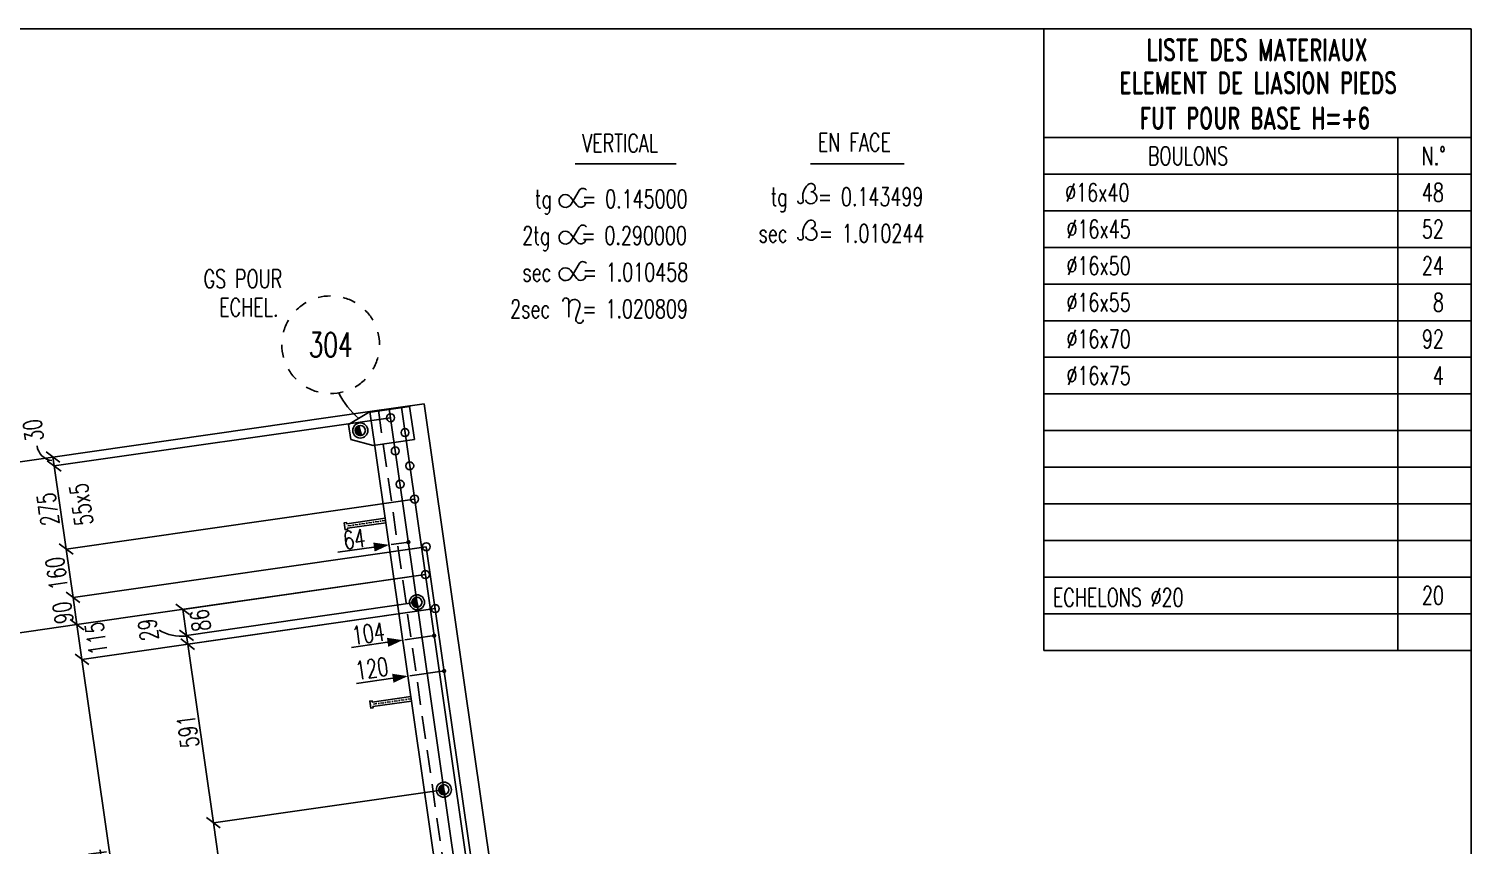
# Model space of a CAD drawing. Extents: x 142141 to 158361, y -163675 to -152195.
# Drawn here: x 153636 to 158361, y -154869 to -152195 of the extents above; entities that cross this region are included whole.
import ezdxf
from ezdxf.enums import TextEntityAlignment as Align

# ---------------------------------------------------------------- set-up
doc = ezdxf.new("R2010")
doc.units = 0
doc.header["$LTSCALE"] = 150
doc.header["$MEASUREMENT"] = 0
doc.linetypes.add('DASHDOT', pattern=[1, 0.5, -0.25, 0, -0.25])
doc.linetypes.add('DASHED', pattern=[0.75, 0.5, -0.25])
doc.layers.get('0').update_dxf_attribs({"linetype": 'CONTINUOUS'})
for name, color, linetype in [('ASSI', 6, 'CONTINUOUS'), ('Echelon', 3, 'CONTINUOUS'), ('FORI', 2, 'CONTINUOUS'), ('LINEA-MEDIA', 7, 'CONTINUOUS'), ('LINEA_ANG', 2, 'CONTINUOUS'), ('LINEE_PIASTRA', 2, 'CONTINUOUS'), ('LINEE_PIASTRE', 2, 'CONTINUOUS'), ('LM', 7, 'CONTINUOUS'), ('LP', 3, 'CONTINUOUS'), ('LS', 7, 'CONTINUOUS'), ('MZ', 6, 'DASHDOT'), ('PIASTRE', 5, 'CONTINUOUS'), ('QT_MAL', 7, 'CONTINUOUS'), ('QT_MPR', 7, 'CONTINUOUS'), ('QT_MSP', 7, 'CONTINUOUS'), ('TRAT-Y', 7, 'DASHED')]:
    doc.layers.add(name, color=color, linetype=linetype)
doc.styles.add('QUOTE', font='ROMANS8.SHX', dxfattribs={"width": 0.7})
doc.styles.add('RD', font='ROMAND8.SHX', dxfattribs={"width": 0.7})
doc.styles.add('RQL', font='ROMANS8.SHX', dxfattribs={"width": 0.7})
doc.styles.add('RS', font='ROMANS8.shx', dxfattribs={"width": 0.7})
doc.styles.get("Standard").update_dxf_attribs({"font": 'ROMANS8.SHX', "width": 0.7})
doc.dimstyles.new('FRECCE1', dxfattribs={"dimtxt": 60, "dimasz": 6.6667, "dimexe": 0, "dimexo": 0, "dimgap": 1, "dimtad": 1, "dimzin": 0, "dimdsep": 46, "dimtxsty": 'RS', "dimblk1": 'QUOTP', "dimblk2": 'QUOTF', "dimsah": 1, "dimcen": 0, "dimclrd": 2, "dimclre": 2, "dimclrt": 7, "dimadec": 0, "dimazin": 0, "dimtfac": 1, "dimtix": 1, "dimtmove": 2, "dimatfit": 3, "dimldrblk": 'QUOTP', "dimfxl": 1, "dimtolj": 1, "dimtzin": 0, "dimarcsym": 0})
doc.dimstyles.new('TRATTO', dxfattribs={"dimscale": 0, "dimtxt": 60, "dimasz": 40, "dimexe": 0, "dimexo": 0, "dimgap": 10, "dimtad": 1, "dimrnd": 0.5, "dimdsep": 46, "dimtxsty": 'RS', "dimblk1": 'OBLIQUE', "dimblk2": 'OBLIQUE', "dimsah": 1, "dimcen": 0.09, "dimclrd": 2, "dimclre": 2, "dimclrt": 7, "dimadec": 0, "dimazin": 0, "dimtfac": 1, "dimtix": 1, "dimtmove": 2, "dimatfit": 3, "dimfxl": 1, "dimtolj": 1, "dimtzin": 0, "dimarcsym": 0})

# ---------------------------------------------------------------- blocks, each defined once
blk = doc.blocks.new('16')
blk.add_circle((0, 0), 1)
blk = doc.blocks.new('P20')
at = {"color": 0}
for p, q in [((0, 0.98), (0.02, 1)), ((0, 0.94), (0.06, 1)), ((1, -0.01), (0, 0.99)), ((0, 0.89), (0.1, 0.99)), ((0, 0.85), (0.14, 0.99)), ((0, 0.8), (0.18, 0.98)), ((0, 0.76), (0.22, 0.98)), ((0, 0.71), (0.25, 0.97)), ((0, 0.67), (0.29, 0.96)), ((1, -0.05), (0, 0.95)), ((0, 0.62), (0.32, 0.95)), ((0, 0.58), (0.36, 0.93)), ((0, 0.53), (0.39, 0.92)), ((0, 0.49), (0.42, 0.91)), ((1, -0.09), (0, 0.9)), ((0, 0.44), (0.45, 0.89)), ((0, 0.4), (0.48, 0.88)), ((0.99, -0.13), (0, 0.86)), ((0, 0.35), (0.51, 0.86)), ((0, 0.31), (0.54, 0.84)), ((0, 0.26), (0.56, 0.83)), ((0.99, -0.17), (0, 0.81)), ((0, 0.22), (0.59, 0.81)), ((0, 0.17), (0.61, 0.79)), ((0.98, -0.21), (0, 0.77)), ((0, 0.13), (0.64, 0.77)), ((0, 0.08), (0.66, 0.75)), ((0, 0.04), (0.69, 0.73)), ((0.97, -0.25), (0, 0.72)), ((0, -0.01), (0.71, 0.7)), ((0.96, -0.28), (0, 0.68)), ((0, -0.05), (0.73, 0.68)), ((0, -0.1), (0.75, 0.66)), ((0.95, -0.32), (0, 0.63)), ((0, -0.14), (0.77, 0.63)), ((0, -0.19), (0.79, 0.61)), ((0.94, -0.35), (0, 0.59)), ((0, -0.23), (0.81, 0.58)), ((0, -0.28), (0.83, 0.56)), ((0.92, -0.38), (0, 0.54)), ((0, -0.32), (0.85, 0.53)), ((0.91, -0.41), (0, 0.5)), ((0, -0.36), (0.87, 0.5)), ((0, -0.41), (0.88, 0.47)), ((0.9, -0.44), (0, 0.45)), ((0, -0.45), (0.9, 0.44)), ((0.88, -0.47), (0, 0.41)), ((0, -0.5), (0.91, 0.41)), ((0, -0.54), (0.92, 0.38)), ((0.87, -0.5), (0, 0.36)), ((0, -0.59), (0.94, 0.35)), ((0.85, -0.53), (0, 0.32)), ((0, -0.63), (0.95, 0.31)), ((0, -0.68), (0.96, 0.28)), ((0.83, -0.56), (0, 0.27)), ((0, -0.72), (0.97, 0.25)), ((0.81, -0.58), (0, 0.23)), ((0, -0.77), (0.98, 0.21)), ((0.79, -0.61), (0, 0.18)), ((0, -0.81), (0.99, 0.17)), ((0.77, -0.63), (0, 0.14)), ((0, -0.86), (0.99, 0.13)), ((0.75, -0.66), (0, 0.09)), ((0, -0.9), (1, 0.09)), ((0.73, -0.68), (0, 0.05)), ((0, -0.95), (1, 0.05)), ((0.71, -0.7), (0, 0.01)), ((0, -0.99), (1, 0.01)), ((1, 0.04), (0.04, 1)), ((1, 0.09), (0.09, 1)), ((0.99, 0.14), (0.14, 0.99)), ((0.98, 0.19), (0.19, 0.98)), ((0.97, 0.25), (0.25, 0.97)), ((0.95, 0.31), (0.31, 0.95)), ((0.92, 0.38), (0.38, 0.92)), ((0.88, 0.47), (0.47, 0.88)), ((0.81, 0.59), (0.59, 0.81)), ((0.69, -0.73), (0, -0.04)), ((0.66, -0.75), (0, -0.08)), ((0.64, -0.77), (0, -0.13)), ((0.61, -0.79), (0, -0.17)), ((0.59, -0.81), (0, -0.22)), ((0.56, -0.83), (0, -0.26)), ((0.54, -0.84), (0, -0.31)), ((0.51, -0.86), (0, -0.35)), ((0.48, -0.88), (0, -0.4)), ((0.45, -0.89), (0, -0.44)), ((0.42, -0.91), (0, -0.49)), ((0.39, -0.92), (0, -0.53)), ((0.36, -0.93), (0, -0.58)), ((0.32, -0.95), (0, -0.62)), ((0.29, -0.96), (0, -0.67)), ((0.25, -0.97), (0, -0.71)), ((0.22, -0.98), (0, -0.76)), ((0.18, -0.98), (0, -0.8)), ((0.14, -0.99), (0, -0.85)), ((0.1, -0.99), (0, -0.89)), ((0.04, -1), (1, -0.04)), ((0.09, -1), (1, -0.09)), ((0.14, -0.99), (0.99, -0.14)), ((0.19, -0.98), (0.98, -0.19)), ((0.25, -0.97), (0.97, -0.25)), ((0.31, -0.95), (0.95, -0.31)), ((0.38, -0.92), (0.92, -0.38)), ((0.47, -0.88), (0.88, -0.47)), ((0.59, -0.81), (0.81, -0.59))]:
    blk.add_line(p, q, dxfattribs=at)
for radius in [1.5, 1]:
    blk.add_circle((0, 0), radius)
blk = doc.blocks.new('A$C6E393FD9')
at = {"layer": 'Echelon'}
blk.add_lwpolyline([(2.5, 0), (0, 19.8), (168.6, 41.4), (167.9, 47.2), (177.8, 48.5), (181.8, 17.1), (171.9, 15.8), (171.2, 21.6), (2.5, 0)], close=True, dxfattribs=at)
at = {"layer": 'MZ', "ltscale": 0.2}
blk.add_line((1.3, 9.9), (179.8, 32.8), dxfattribs=at)
blk = doc.blocks.new('MRKR_98')
blk.add_point((0, 0))
at = {"color": 7, "style": 'QUOTE', "width": 0.5, "flags": 1}
for tag, p in [('AUX2', (3.71, 4.93)), ('NFORI', (3.72, 5.3)), ('TI', (3.73, 6.83)), ('DI_S', (3.73, 6.42)), ('D_S', (3.73, 6.02)), ('E_S', (3.73, 5.68)), ('FAM', (3.73, 4.55)), ('AUX1', (3.73, 4.19)), ('COMMESSA', (3.73, 3.85)), ('MD', (3.73, 3.51)), ('MP', (3.73, 3.16)), ('LARGHEZZA', (3.73, 2.82)), ('SPESSORE', (3.73, 2.48)), ('NP', (3.73, 2.14)), ('SV', (3.73, 1.79)), ('PESO', (3.73, 1.45)), ('QUA', (3.73, 1.11)), ('LUN', (3.73, 0.76)), ('PROF', (3.73, 0.42)), ('POS', (3.73, 0.08))]:
    blk.add_attdef(tag, p, '', height=0.2, dxfattribs=at)
at = {"color": 7, "flags": 1}
for tag, p in [('LAV1', (5.26, 6.88)), ('LAV2', (5.26, 6.55)), ('LAV3', (5.26, 6.21)), ('LAV4', (5.26, 5.88)), ('LAV5', (5.26, 5.55)), ('LAV6', (5.26, 5.21)), ('LAV7', (5.26, 4.88)), ('LAV8', (5.26, 4.55)), ('LAV9', (5.26, 4.21)), ('LAV10', (5.26, 3.88))]:
    blk.add_attdef(tag, p, '', height=0.2, dxfattribs=at)
blk = doc.blocks.new('_OBLIQUE')
at = {"color": 0, "linetype": 'ByBlock'}
blk.add_line((-0.5, -0.5), (0.5, 0.5), dxfattribs=at)
blk = doc.blocks.new('*D17')
at = {"layer": 'QT_MPR', "color": 2, "lineweight": -2, "transparency": 16777216}
for p, q in [((151959.6, -154410), (153447.4, -154196.5)), ((153447.4, -154196.5), (153664.6, -155709.9)), ((152161, -155925.7), (153664.6, -155709.9))]:
    blk.add_line(p, q, dxfattribs=at)
at = {"layer": 'QT_MPR', "color": 2, "lineweight": -2, "transparency": 16777216, "xscale": 40, "yscale": 40, "zscale": 40}
for p, rotation in [((153447.4, -154196.5), 98.1661393023542), ((153664.6, -155709.9), 278.1661393023542)]:
    blk.add_blockref('_OBLIQUE', p, dxfattribs=dict(at, rotation=rotation))
at = {"layer": 'QT_MPR', "color": 7, "transparency": 16777216, "insert": (153516.4, -154958.9), "char_height": 60, "attachment_point": 5, "rotation": 98.1661, "style": 'RS'}
blk.add_mtext('\\A1;1529', dxfattribs=at)
blk = doc.blocks.new('*D50')
at = {"layer": 'QT_MPR', "color": 2, "lineweight": -2, "transparency": 16777216}
for p, q in [((154753.5, -153449), (153715.1, -153598)), ((154821, -153469.2), (153719.3, -153627.3)), ((153715.1, -153598), (153719.3, -153627.3))]:
    blk.add_line(p, q, dxfattribs=at)
at = {"layer": 'QT_MPR', "color": 2, "lineweight": -2, "transparency": 16777216, "xscale": 40, "yscale": 40, "zscale": 40}
for p, rotation in [((153715.1, -153598), 98.1661393023487), ((153719.3, -153627.3), 278.1661393023487)]:
    blk.add_blockref('_OBLIQUE', p, dxfattribs=dict(at, rotation=rotation))
at = {"layer": 'QT_MPR', "color": 7, "transparency": 16777216, "insert": (153650.8, -153510.5), "char_height": 60, "attachment_point": 5, "rotation": 98.1661, "style": 'RS'}
blk.add_mtext('\\A1;30', dxfattribs=at)
blk = doc.blocks.new('*D51')
at = {"layer": 'QT_MPR', "color": 2, "lineweight": -2, "transparency": 16777216}
for p, q in [((154821, -153469.2), (153719.3, -153627.3)), ((153719.3, -153627.3), (153758.4, -153899.5)), ((154899.7, -153735.7), (153758.4, -153899.5))]:
    blk.add_line(p, q, dxfattribs=at)
at = {"layer": 'QT_MPR', "color": 2, "lineweight": -2, "transparency": 16777216, "xscale": 40, "yscale": 40, "zscale": 40}
for p, rotation in [((153719.3, -153627.3), 98.1661393023487), ((153758.4, -153899.5), 278.1661393023487)]:
    blk.add_blockref('_OBLIQUE', p, dxfattribs=dict(at, rotation=rotation))
at = {"layer": 'QT_MPR', "color": 7, "transparency": 16777216, "insert": (153808.1, -153753.4), "char_height": 60, "attachment_point": 5, "rotation": 98.1661, "style": 'RS'}
blk.add_mtext('\\A1;55x5', dxfattribs=at)
blk = doc.blocks.new('*D52')
at = {"layer": 'QT_MPR', "color": 2, "lineweight": -2, "transparency": 16777216}
for p, q in [((154821, -153469.2), (153719.3, -153627.3)), ((153719.3, -153627.3), (153758.4, -153899.5)), ((154899.7, -153735.7), (153758.4, -153899.5))]:
    blk.add_line(p, q, dxfattribs=at)
at = {"layer": 'QT_MPR', "color": 2, "lineweight": -2, "transparency": 16777216, "xscale": 40, "yscale": 40, "zscale": 40}
for p, rotation in [((153719.3, -153627.3), 98.1661393023487), ((153758.4, -153899.5), 278.1661393023487)]:
    blk.add_blockref('_OBLIQUE', p, dxfattribs=dict(at, rotation=rotation))
at = {"layer": 'QT_MPR', "color": 7, "transparency": 16777216, "insert": (153699.2, -153769.1), "char_height": 60, "attachment_point": 5, "rotation": 98.1661, "style": 'RS'}
blk.add_mtext('\\A1;275', dxfattribs=at)
blk = doc.blocks.new('*D53')
at = {"layer": 'QT_MPR', "color": 2, "lineweight": -2, "transparency": 16777216}
for p, q in [((154899.7, -153735.7), (153758.4, -153899.5)), ((153758.4, -153899.5), (153781.1, -154057.7)), ((154938.2, -153891.6), (153781.1, -154057.7))]:
    blk.add_line(p, q, dxfattribs=at)
at = {"layer": 'QT_MPR', "color": 2, "lineweight": -2, "transparency": 16777216, "xscale": 40, "yscale": 40, "zscale": 40}
for p, rotation in [((153758.4, -153899.5), 98.1661393023487), ((153781.1, -154057.7), 278.1661393023487)]:
    blk.add_blockref('_OBLIQUE', p, dxfattribs=dict(at, rotation=rotation))
at = {"layer": 'QT_MPR', "color": 7, "transparency": 16777216, "insert": (153727.4, -153979.3), "char_height": 60, "attachment_point": 5, "rotation": 98.1661, "style": 'RS'}
blk.add_mtext('\\A1;160', dxfattribs=at)
blk = doc.blocks.new('*D54')
at = {"layer": 'QT_MPR', "color": 2, "lineweight": -2, "transparency": 16777216}
for p, q in [((154938.2, -153891.6), (153781.1, -154057.7)), ((154935.2, -153983), (153793.8, -154146.8)), ((153781.1, -154057.7), (153793.8, -154146.8))]:
    blk.add_line(p, q, dxfattribs=at)
at = {"layer": 'QT_MPR', "color": 2, "lineweight": -2, "transparency": 16777216, "xscale": 40, "yscale": 40, "zscale": 40}
for p, rotation in [((153781.1, -154057.7), 98.1661393023487), ((153793.8, -154146.8), 278.1661393023487)]:
    blk.add_blockref('_OBLIQUE', p, dxfattribs=dict(at, rotation=rotation))
at = {"layer": 'QT_MPR', "color": 7, "transparency": 16777216, "insert": (153747.9, -154107.9), "char_height": 60, "attachment_point": 5, "rotation": 98.1661, "style": 'RS'}
blk.add_mtext('\\A1;90', dxfattribs=at)
blk = doc.blocks.new('*D55')
at = {"layer": 'QT_MPR', "color": 2, "lineweight": -2, "transparency": 16777216}
for p, q in [((154935.2, -153983), (153793.8, -154146.8)), ((154967.3, -154094.6), (153810.2, -154260.6)), ((153793.8, -154146.8), (153810.2, -154260.6))]:
    blk.add_line(p, q, dxfattribs=at)
at = {"layer": 'QT_MPR', "color": 2, "lineweight": -2, "transparency": 16777216, "xscale": 40, "yscale": 40, "zscale": 40}
for p, rotation in [((153793.8, -154146.8), 98.1661393023487), ((153810.2, -154260.6), 278.1661393023487)]:
    blk.add_blockref('_OBLIQUE', p, dxfattribs=dict(at, rotation=rotation))
at = {"layer": 'QT_MPR', "color": 7, "transparency": 16777216, "insert": (153856.8, -154192.2), "char_height": 60, "attachment_point": 5, "rotation": 98.1661, "style": 'RS'}
blk.add_mtext('\\A1;115', dxfattribs=at)
blk = doc.blocks.new('*D56')
at = {"layer": 'QT_MPR', "color": 2, "lineweight": -2, "transparency": 16777216}
for p, q in [((154967.3, -154094.6), (153810.2, -154260.6)), ((153810.2, -154260.6), (154011, -155660.2)), ((155168.2, -155494.1), (154011, -155660.2))]:
    blk.add_line(p, q, dxfattribs=at)
at = {"layer": 'QT_MPR', "color": 2, "lineweight": -2, "transparency": 16777216, "xscale": 40, "yscale": 40, "zscale": 40}
for p, rotation in [((153810.2, -154260.6), 98.1661393023487), ((154011, -155660.2), 278.1661393023487)]:
    blk.add_blockref('_OBLIQUE', p, dxfattribs=dict(at, rotation=rotation))
at = {"layer": 'QT_MPR', "color": 7, "transparency": 16777216, "insert": (153869.2, -154953.7), "char_height": 60, "attachment_point": 5, "rotation": 98.1661, "style": 'RS'}
blk.add_mtext('\\A1;1414', dxfattribs=at)
blk = doc.blocks.new('*D63')
at = {"layer": 'QT_MSP', "color": 2, "lineweight": -2, "transparency": 16777216}
for p, q in [((154935.2, -153983), (154140.3, -154097.1)), ((154907.8, -154073.8), (154152.5, -154182.2)), ((154140.3, -154097.1), (154152.5, -154182.2))]:
    blk.add_line(p, q, dxfattribs=at)
at = {"layer": 'QT_MSP', "color": 2, "lineweight": -2, "transparency": 16777216, "xscale": 40, "yscale": 40, "zscale": 40}
for p, rotation in [((154140.3, -154097.1), 98.1661393023487), ((154152.5, -154182.2), 278.1661393023487)]:
    blk.add_blockref('_OBLIQUE', p, dxfattribs=dict(at, rotation=rotation))
at = {"layer": 'QT_MSP', "color": 7, "transparency": 16777216, "insert": (154198.1, -154133.1), "char_height": 60, "attachment_point": 5, "rotation": 98.1661, "style": 'RS'}
blk.add_mtext('\\A1;86', dxfattribs=at)
blk = doc.blocks.new('*D64')
at = {"layer": 'QT_MSP', "color": 2, "lineweight": -2, "transparency": 16777216}
for p, q in [((154907.8, -154073.8), (154152.5, -154182.2)), ((154967.3, -154094.6), (154156.6, -154210.9)), ((154152.5, -154182.2), (154156.6, -154210.9))]:
    blk.add_line(p, q, dxfattribs=at)
at = {"layer": 'QT_MSP', "color": 2, "lineweight": -2, "transparency": 16777216, "xscale": 40, "yscale": 40, "zscale": 40}
for p, rotation in [((154152.5, -154182.2), 98.1661393023487), ((154156.6, -154210.9), 278.1661393023487)]:
    blk.add_blockref('_OBLIQUE', p, dxfattribs=dict(at, rotation=rotation))
at = {"layer": 'QT_MSP', "color": 7, "transparency": 16777216, "insert": (154027.1, -154163.9), "char_height": 60, "attachment_point": 5, "rotation": 98.1661, "style": 'RS'}
blk.add_mtext('\\A1;29', dxfattribs=at)
blk = doc.blocks.new('*D65')
at = {"layer": 'QT_MSP', "color": 2, "lineweight": -2, "transparency": 16777216}
for p, q in [((154967.3, -154094.6), (154156.6, -154210.9)), ((154156.6, -154210.9), (154240.6, -154795.9)), ((154995.8, -154687.5), (154240.6, -154795.9))]:
    blk.add_line(p, q, dxfattribs=at)
at = {"layer": 'QT_MSP', "color": 2, "lineweight": -2, "transparency": 16777216, "xscale": 40, "yscale": 40, "zscale": 40}
for p, rotation in [((154156.6, -154210.9), 98.1661393023487), ((154240.6, -154795.9), 278.1661393023487)]:
    blk.add_blockref('_OBLIQUE', p, dxfattribs=dict(at, rotation=rotation))
at = {"layer": 'QT_MSP', "color": 7, "transparency": 16777216, "insert": (154157.2, -154496.7), "char_height": 60, "attachment_point": 5, "rotation": 98.1661, "style": 'RS'}
blk.add_mtext('\\A1;591', dxfattribs=at)
blk = doc.blocks.new('*D66')
at = {"layer": 'QT_MSP', "color": 2, "lineweight": -2, "transparency": 16777216}
for p, q in [((154995.8, -154687.5), (154240.6, -154795.9)), ((154240.6, -154795.9), (154328.6, -155409.6)), ((155083.9, -155301.2), (154328.6, -155409.6))]:
    blk.add_line(p, q, dxfattribs=at)
at = {"layer": 'QT_MSP', "color": 2, "lineweight": -2, "transparency": 16777216, "xscale": 40, "yscale": 40, "zscale": 40}
for p, rotation in [((154240.6, -154795.9), 98.1661393023487), ((154328.6, -155409.6), 278.1661393023487)]:
    blk.add_blockref('_OBLIQUE', p, dxfattribs=dict(at, rotation=rotation))
at = {"layer": 'QT_MSP', "color": 7, "transparency": 16777216, "insert": (154245, -155108.4), "char_height": 60, "attachment_point": 5, "rotation": 98.1661, "style": 'RS'}
blk.add_mtext('\\A1;620', dxfattribs=at)
blk = doc.blocks.new('QUOTP')
at = {"layer": 'ASSI', "color": 2, "const_width": 1.07}
blk.add_lwpolyline([(-0.53, 0, 1), (0.53, 0, 1)], format="xyb", close=True, dxfattribs=at)
blk = doc.blocks.new('QUOTF')
at = {"layer": 'LS', "color": 2}
blk.add_line((7.5, 0), (25.5, 0), dxfattribs=at)
blk.add_solid([(7.5, 2.25), (0, 0), (7.5, -2.25)], dxfattribs=at)
blk = doc.blocks.new('*D89')
at = {"layer": 'QT_MAL', "color": 2, "lineweight": -2, "transparency": 16777216}
blk.add_line((154990, -154299.5), (154884.4, -154314.7), dxfattribs=at)
at = {"layer": 'QT_MAL', "color": 2, "lineweight": -2, "transparency": 16777216, "xscale": 6.6667, "yscale": 6.6667, "zscale": 6.6667}
for name, p, rotation in [('QUOTF', (154877.8, -154315.6), 188.1661393023543), ('QUOTP', (154996.6, -154298.6), 8.166139302354312)]:
    blk.add_blockref(name, p, dxfattribs=dict(at, rotation=rotation))
at = {"layer": 'QT_MAL', "color": 7, "transparency": 16777216, "insert": (154759.6, -154290.7), "char_height": 60, "attachment_point": 5, "rotation": 8.1661, "style": 'RS'}
blk.add_mtext('\\A1;120', dxfattribs=at)
blk = doc.blocks.new('*D90')
at = {"layer": 'QT_MAL', "color": 2, "lineweight": -2, "transparency": 16777216}
for p, q in [((154860.9, -154197.8), (154860.9, -154197.8)), ((154957.3, -154184), (154867.5, -154196.8)), ((154963.9, -154183), (154963.9, -154183))]:
    blk.add_line(p, q, dxfattribs=at)
at = {"layer": 'QT_MAL', "color": 2, "lineweight": -2, "transparency": 16777216, "xscale": 6.6667, "yscale": 6.6667, "zscale": 6.6667}
for name, p, rotation in [('QUOTF', (154860.9, -154197.8), 188.1661393023543), ('QUOTP', (154963.9, -154183), 8.166139302354312)]:
    blk.add_blockref(name, p, dxfattribs=dict(at, rotation=rotation))
at = {"layer": 'QT_MAL', "color": 7, "transparency": 16777216, "insert": (154748.2, -154176.2), "char_height": 60, "attachment_point": 5, "rotation": 8.1661, "style": 'RS'}
blk.add_mtext('\\A1;104', dxfattribs=at)
blk = doc.blocks.new('*D91')
at = {"layer": 'QT_MAL', "color": 2, "lineweight": -2, "transparency": 16777216}
for p, q in [((154872.9, -153877.6), (154822.7, -153884.8)), ((154879.5, -153876.6), (154879.5, -153876.6)), ((154816.1, -153885.7), (154816.1, -153885.7))]:
    blk.add_line(p, q, dxfattribs=at)
at = {"layer": 'QT_MAL', "color": 2, "lineweight": -2, "transparency": 16777216, "xscale": 6.6667, "yscale": 6.6667, "zscale": 6.6667}
for name, p, rotation in [('QUOTF', (154816.1, -153885.7), 188.1661393023543), ('QUOTP', (154879.5, -153876.6), 8.166139302354312)]:
    blk.add_blockref(name, p, dxfattribs=dict(at, rotation=rotation))
at = {"layer": 'QT_MAL', "color": 7, "transparency": 16777216, "insert": (154702.1, -153867.2), "char_height": 60, "attachment_point": 5, "rotation": 8.1661, "style": 'RS'}
blk.add_mtext('\\A1;64', dxfattribs=at)
blk = doc.blocks.new('zzz')
at = {"linetype": 'Continuous'}
for start, end in [(90, 105), (60, 75), (120, 135), (30, 45), (150, 165), (180, 195), (0, 15), (330, 345), (210, 225), (240, 255), (300, 315), (270, 285)]:
    blk.add_arc((0, 0), 8, start, end, dxfattribs=at)
at = {"color": 3, "style": 'RQL', "width": 0.7}
blk.add_attdef('POS1', text='', height=4, dxfattribs=at).set_placement((0, 0), align=Align.MIDDLE)
at = {"style": 'RQL', "width": 0.7, "flags": 1}
blk.add_attdef('TIPO', (0, -8), '', height=3, dxfattribs=at)

msp = doc.modelspace()

# ---------------------------------------------------------------- linework, layer by layer
at = {"layer": 'LINEA-MEDIA'}
for p, q in [((155425.29, -152637.948), (155756.81, -152637.948)), ((156196.668, -152637.948), (156503.63, -152637.948)), ((155410.959, -152746.563), (155430.813, -152772.825)), ((155412.279, -152769.969), (155438.943, -152724.94)), ((155412.279, -152890.142), (155438.943, -152845.113)), ((155410.959, -152866.735), (155430.813, -152892.998)), ((155410.959, -152986.407), (155430.813, -153012.669)), ((155412.279, -153009.813), (155438.943, -152964.784)), ((155405.408, -153087.81), (155405.408, -153140.299)), ((155440.605, -153105.078), (155428.54, -153143.828))]:
    msp.add_line(p, q, dxfattribs=at)
for centre, radius, start, end in [((156198.209, -152715.838), 13.827, 270, 135.157666), ((155394.176, -152759.25), 21.038, 37.08899, 329.368163), ((155451.114, -152732.147), 14.145, 36.935571, 149.368163), ((156223.292, -152744.642), 51.996, 132.141042, 193.778634), ((156198.209, -152749.023), 19.358, 200.722607, 90), ((155444.31, -152762.621), 16.92, 217.08899, 345.851113), ((156164.013, -152758.613), 8.921, 179.906205, 10.244605), ((155451.114, -152852.32), 14.145, 36.935571, 149.368163), ((156223.292, -152864.231), 51.996, 132.141042, 193.778634), ((156198.209, -152835.426), 13.827, 270, 135.157666), ((155394.176, -152879.422), 21.038, 37.08899, 329.368163), ((155444.31, -152882.794), 16.92, 217.08899, 345.851113), ((156164.013, -152878.201), 8.921, 179.906205, 10.244605), ((156198.209, -152868.611), 19.358, 200.722607, 90), ((155394.176, -152999.094), 21.038, 37.08899, 329.368163), ((155451.114, -152971.991), 14.145, 36.935571, 149.368163), ((155444.31, -153002.466), 16.92, 217.08899, 345.851113), ((155395.334, -153087.069), 10.074, 355.786368, 189.399767), ((155423.32, -153099.697), 18.103, 342.70498, 171.681716), ((155440.3, -153147.489), 12.317, 162.70498, 355.007087)]:
    msp.add_arc(centre, radius, start, end, dxfattribs=at)
at = {"layer": 'LINEA_ANG'}
for p, q in [((154931.628, -153423.384), (154753.453, -153448.952)), ((154753.453, -153448.952), (155622.052, -159501.948)), ((155800.227, -159476.38), (154931.628, -153423.384))]:
    msp.add_line(p, q, dxfattribs=at)
at = {"layer": 'LINEE_PIASTRA'}
for p, q in [((154748.874, -153452.245), (154683.845, -153491.884)), ((154690.806, -153540.387), (154764.357, -153560.139))]:
    msp.add_line(p, q, dxfattribs=at)
at = {"layer": 'LINEE_PIASTRE'}
for p, q in [((154748.874, -153452.245), (154883.495, -153432.927)), ((154883.495, -153432.927), (154898.978, -153540.821)), ((154690.806, -153540.387), (154683.845, -153491.884)), ((154898.978, -153540.821), (154764.357, -153560.139))]:
    msp.add_line(p, q, dxfattribs=at)
at = {"layer": 'LP'}
for p, q in [((156960.931, -152195.489), (156960.931, -154231.288)), ((156960.931, -152195.489), (158360.931, -152195.489)), ((158360.931, -152195.489), (158360.931, -154231.288)), ((158360.931, -152551.489), (156960.931, -152551.489)), ((158360.931, -152671.473), (156960.931, -152671.473))]:
    msp.add_line(p, q, dxfattribs=at)
at = {"layer": 'LS', "color": 3}
for p, q in [((158120.66, -152551.489), (158120.66, -154231.288)), ((158120.66, -152551.489), (158120.66, -154231.288)), ((158360.931, -154231.288), (156960.931, -154231.288))]:
    msp.add_line(p, q, dxfattribs=at)
at = {"layer": 'LS', "color": 6}
for p, q in [((158360.931, -152791.456), (156960.931, -152791.456)), ((158360.931, -152911.456), (156960.931, -152911.456)), ((158360.931, -153031.439), (156960.931, -153031.439)), ((158360.931, -153031.456), (156960.931, -153031.456)), ((158360.931, -153151.422), (156960.931, -153151.422)), ((158360.931, -153151.439), (156960.931, -153151.439)), ((158360.931, -153271.405), (156960.931, -153271.405)), ((158360.931, -153391.389), (156960.931, -153391.389)), ((155702.711, -159613.471), (154816.805, -153439.861)), ((155742.306, -159607.79), (154856.399, -153434.179)), ((158360.931, -153511.372), (156960.931, -153511.372)), ((158360.931, -153631.355), (156960.931, -153631.355)), ((158360.931, -153751.338), (156960.931, -153751.338)), ((158360.931, -153871.338), (156960.931, -153871.338)), ((154938.207, -153891.636), (155376.915, -156948.852)), ((158360.931, -153991.321), (156960.931, -153991.321)), ((158360.931, -153991.321), (156960.931, -153991.321)), ((158360.931, -154111.305), (156960.931, -154111.305))]:
    msp.add_line(p, q, dxfattribs=at)
at = {"layer": 'LS', "color": 2}
for p, q in [((153368.64, -153647.671), (153715.091, -153597.956)), ((153447.395, -154196.488), (153793.846, -154146.773))]:
    msp.add_line(p, q, dxfattribs=at)
at = {"layer": 'LS', "color": 8}
msp.add_lwpolyline([(142140.931, -152195.489), (142140.931, -163675.489), (154860.931, -163675.489), (154860.931, -162075.489), (158360.931, -162075.489), (158360.931, -152195.489), (142140.931, -152195.489)], close=True, dxfattribs=at)
at = {"layer": 'LS', "color": 6}
for centre, radius, start, end in [((154877.883, -153277.421), 252.049, 206.178565, 230.381746), ((153719.208, -153553.58), 56.775, 187.982327, 262.520074), ((154135.299, -154047.026), 138.212, 238.369957, 276.622222)]:
    msp.add_arc(centre, radius, start, end, dxfattribs=at)
at = {"layer": 'TRAT-Y'}
msp.add_line((154781.17, -153444.975), (155649.768, -159497.971), dxfattribs=at)

# ---------------------------------------------------------------- block references
at = {"layer": 'FORI'}
for name, p, xscale, yscale, zscale, rotation in [('16', (154821.009, -153469.17), -13, 13, 13, 196.3322786047029), ('P20', (154721.971, -153511.164), -16.5, 16.5, 16.5, 16.33227860470287), ('16', (154868.416, -153517.931), -13, 13, 13, 196.3322786047029), ('16', (154938.207, -153891.636), 12.99999999999999, 12.99999999999999, 12.99999999999999, 16.71075270670279), ('16', (154935.154, -153982.996), 13, 13, 13, 16.33227860470284), ('P20', (154907.775, -154073.806), -16.5, 16.5, 16.5, 16.33227860470287), ('16', (154967.327, -154094.558), 13, 13, 13, 16.33227860468877), ('P20', (154995.842, -154687.52), -16.5, 16.5, 16.5, 16.33227860470287)]:
    msp.add_blockref(name, p, dxfattribs=dict(at, xscale=xscale, yscale=yscale, zscale=zscale, rotation=rotation))
at = {"layer": 'FORI', "xscale": 13, "yscale": 13, "zscale": 13}
for p in [(154836.634, -153578.055), (154884.041, -153626.815), (154852.259, -153686.939), (154899.666, -153735.7)]:
    msp.add_blockref('16', p, dxfattribs=at)
at = {"layer": 'LS', "color": 6, "xscale": 19.99999994994134, "yscale": 19.99999994994134, "zscale": 19.99999994994134}
msp.add_blockref('zzz', (154624.878, -153230.215), dxfattribs=at).add_auto_attribs({'POS1': '304'})
at = {"layer": 'LS', "xscale": -0.7500000000000004, "yscale": 0.7500000000000001, "zscale": 0.7500000000000001, "rotation": 15.46334860501328}
for p in [(154807.554, -153812.652), (154891.36, -154396.669)]:
    msp.add_blockref('A$C6E393FD9', p, dxfattribs=at)
at = {"layer": 'PIASTRE', "xscale": 20, "yscale": 20, "zscale": 20, "rotation": 98.16613930570273}
msp.add_blockref('MRKR_98', (154883.495, -153432.927), dxfattribs=at)

# ---------------------------------------------------------------- texts
at = {"layer": 'LINEA-MEDIA', "style": 'RS', "width": 0.7}
for s, p in [('VERTICAL', (155449.349, -152599.946)), ('EN FACE', (156220.926, -152597.116)), ('tg   = 0.145000', (155293.961, -152782.583)), ('tg   = 0.143499', (156066.262, -152775.34)), ('2tg   = 0.290000', (155252.489, -152902.585)), ('sec   = 1.010244', (156026.435, -152895.342)), ('sec   = 1.010458', (155252.93, -153022.586)), ('2sec   = 1.020809', (155212.866, -153142.587))]:
    msp.add_text(s, height=60.0007, dxfattribs=at).set_placement(p)
at = {"layer": 'LM', "style": 'RD', "width": 0.7}
for s, p in [('LISTE DES MATERIAUX', (157659.24, -152264.574)), ('ELEMENT DE LIASION PIEDS', (157663.155, -152372.576)), ('FUT POUR BASE H=+6', (157652.385, -152488.036))]:
    msp.add_text(s, height=69.993, dxfattribs=at).set_placement(p, align=Align.MIDDLE)
at = {"layer": 'LM', "char_height": 59.9916, "style": 'RD'}
for s, insert, attachment_point in [('BOULONS', (157301.978, -152611.481), 4), ('N.°', (158277.943, -152611.481), 6)]:
    msp.add_mtext(s, dxfattribs=dict(at, insert=insert, attachment_point=attachment_point))
at = {"layer": 'LS', "color": 7, "style": 'RS', "width": 0.7}
for s, p in [('∅16x40', (157031.104, -152761.5)), ('∅16x45', (157035.314, -152881.426)), ('∅16x50', (157035.314, -153001.426)), ('∅16x55', (157035.314, -153121.41)), ('∅16x70', (157035.314, -153241.376)), ('∅16x75', (157035.314, -153361.376)), ('ECHELONS %%C20', (156990.662, -154088.026))]:
    msp.add_text(s, height=59.9916, dxfattribs=at).set_placement(p)
for s, height, p in [('48', 59.9916, (158271.654, -152761.443)), ('52', 59.9916, (158271.654, -152881.426)), ('24', 59.9916, (158271.654, -153001.426)), ('8', 59.992, (158271.654, -153121.41)), ('92', 59.9916, (158271.654, -153241.41)), ('4', 59.992, (158271.654, -153361.376)), ('20', 59.9916, (158271.654, -154081.292))]:
    msp.add_text(s, height=height, dxfattribs=at).set_placement(p, align=Align.RIGHT)
at = {"layer": 'LS', "style": 'RS', "width": 0.7}
for s, p in [('GS POUR', (154208.768, -153044.267)), (' ECHEL.', (154230.83, -153137.56))]:
    msp.add_text(s, height=60, dxfattribs=at).set_placement(p)

# ---------------------------------------------------------------- dimensions: what is measured, and where the dimension line sits
at = {"layer": 'QT_MAL'}
for base, p1, p2, text, picture, middle in [((154816.131, -153885.73), (154879.482, -153876.639), (154816.131, -153885.73), '64', '*D91', (154702.068, -153867.16)), ((154860.909, -154197.776), (154963.854, -154183.004), (154860.909, -154197.776), '104', '*D90', (154748.201, -154176.16)), ((154877.822, -154315.635), (154996.605, -154298.59), (154877.822, -154315.635), '120', '*D89', (154759.584, -154290.666))]:
    dim = msp.add_linear_dim(base=base, p1=p1, p2=p2, angle=188.166139, text=text, dimstyle='FRECCE1', dxfattribs=at)
    dim.commit()
    dim.dimension.update_dxf_attribs({"geometry": picture, "text_midpoint": middle, "dimtype": 160})
at = {"layer": 'QT_MPR'}
for base, p1, p2, text, picture, middle in [((153719.297, -153627.265), (154753.453, -153448.952), (154821.009, -153469.17), '30', '*D50', (153650.77, -153510.543)), ((153758.359, -153899.476), (154821.009, -153469.17), (154899.666, -153735.7), '275', '*D52', (153699.233, -153769.052)), ((153758.359, -153899.476), (154821.009, -153469.17), (154899.666, -153735.7), '55x5', '*D51', (153808.118, -153753.427)), ((153781.062, -154057.686), (154899.666, -153735.7), (154938.207, -153891.636), '160', '*D53', (153727.413, -153979.266)), ((153793.846, -154146.773), (154938.207, -153891.636), (154935.154, -153982.996), '90', '*D54', (153747.859, -154107.911)), ((153810.181, -154260.607), (154935.154, -153982.996), (154967.327, -154094.558), '115', '*D55', (153856.836, -154192.194)), ((153664.568, -155709.902), (151959.636, -154409.98), (152160.971, -155925.667), '1529', '*D17', (153516.387, -154958.877))]:
    dim = msp.add_linear_dim(base=base, p1=p1, p2=p2, angle=98.166139, text=text, dimstyle='TRATTO', override={"dimscale": 1}, dxfattribs=at)
    dim.commit()
    dim.dimension.update_dxf_attribs({"geometry": picture, "text_midpoint": middle, "dimtype": 160})
dim = msp.add_linear_dim(base=(154011.019, -155660.187), p1=(154967.327, -154094.558), p2=(155168.165, -155494.138), angle=98.166139, dimstyle='TRATTO', override={"dimscale": 1}, dxfattribs=at)
dim.commit()
dim.dimension.update_dxf_attribs({"geometry": '*D56', "text_midpoint": (153869.23, -154953.705), "dimtype": 160})
at = {"layer": 'QT_MSP'}
for base, p1, p2, text, picture, middle in [((154152.513, -154182.186), (154935.154, -153982.996), (154907.775, -154073.806), '86', '*D63', (154198.135, -154133.085)), ((154240.58, -154795.899), (154967.327, -154094.558), (154995.842, -154687.52), '591', '*D65', (154157.236, -154496.704)), ((154328.647, -155409.612), (154995.842, -154687.52), (155083.91, -155301.233), '620', '*D66', (154245.019, -155108.437))]:
    dim = msp.add_linear_dim(base=base, p1=p1, p2=p2, angle=98.166139, text=text, dimstyle='TRATTO', override={"dimscale": 1}, dxfattribs=at)
    dim.commit()
    dim.dimension.update_dxf_attribs({"geometry": picture, "text_midpoint": middle, "dimtype": 160})
dim = msp.add_linear_dim(base=(154156.632, -154210.891), p1=(154907.775, -154073.806), p2=(154967.327, -154094.558), angle=98.166139, dimstyle='TRATTO', override={"dimscale": 1}, dxfattribs=at)
dim.commit()
dim.dimension.update_dxf_attribs({"geometry": '*D64', "text_midpoint": (154027.121, -154163.854), "dimtype": 160})

doc.saveas('drawing.dxf')
